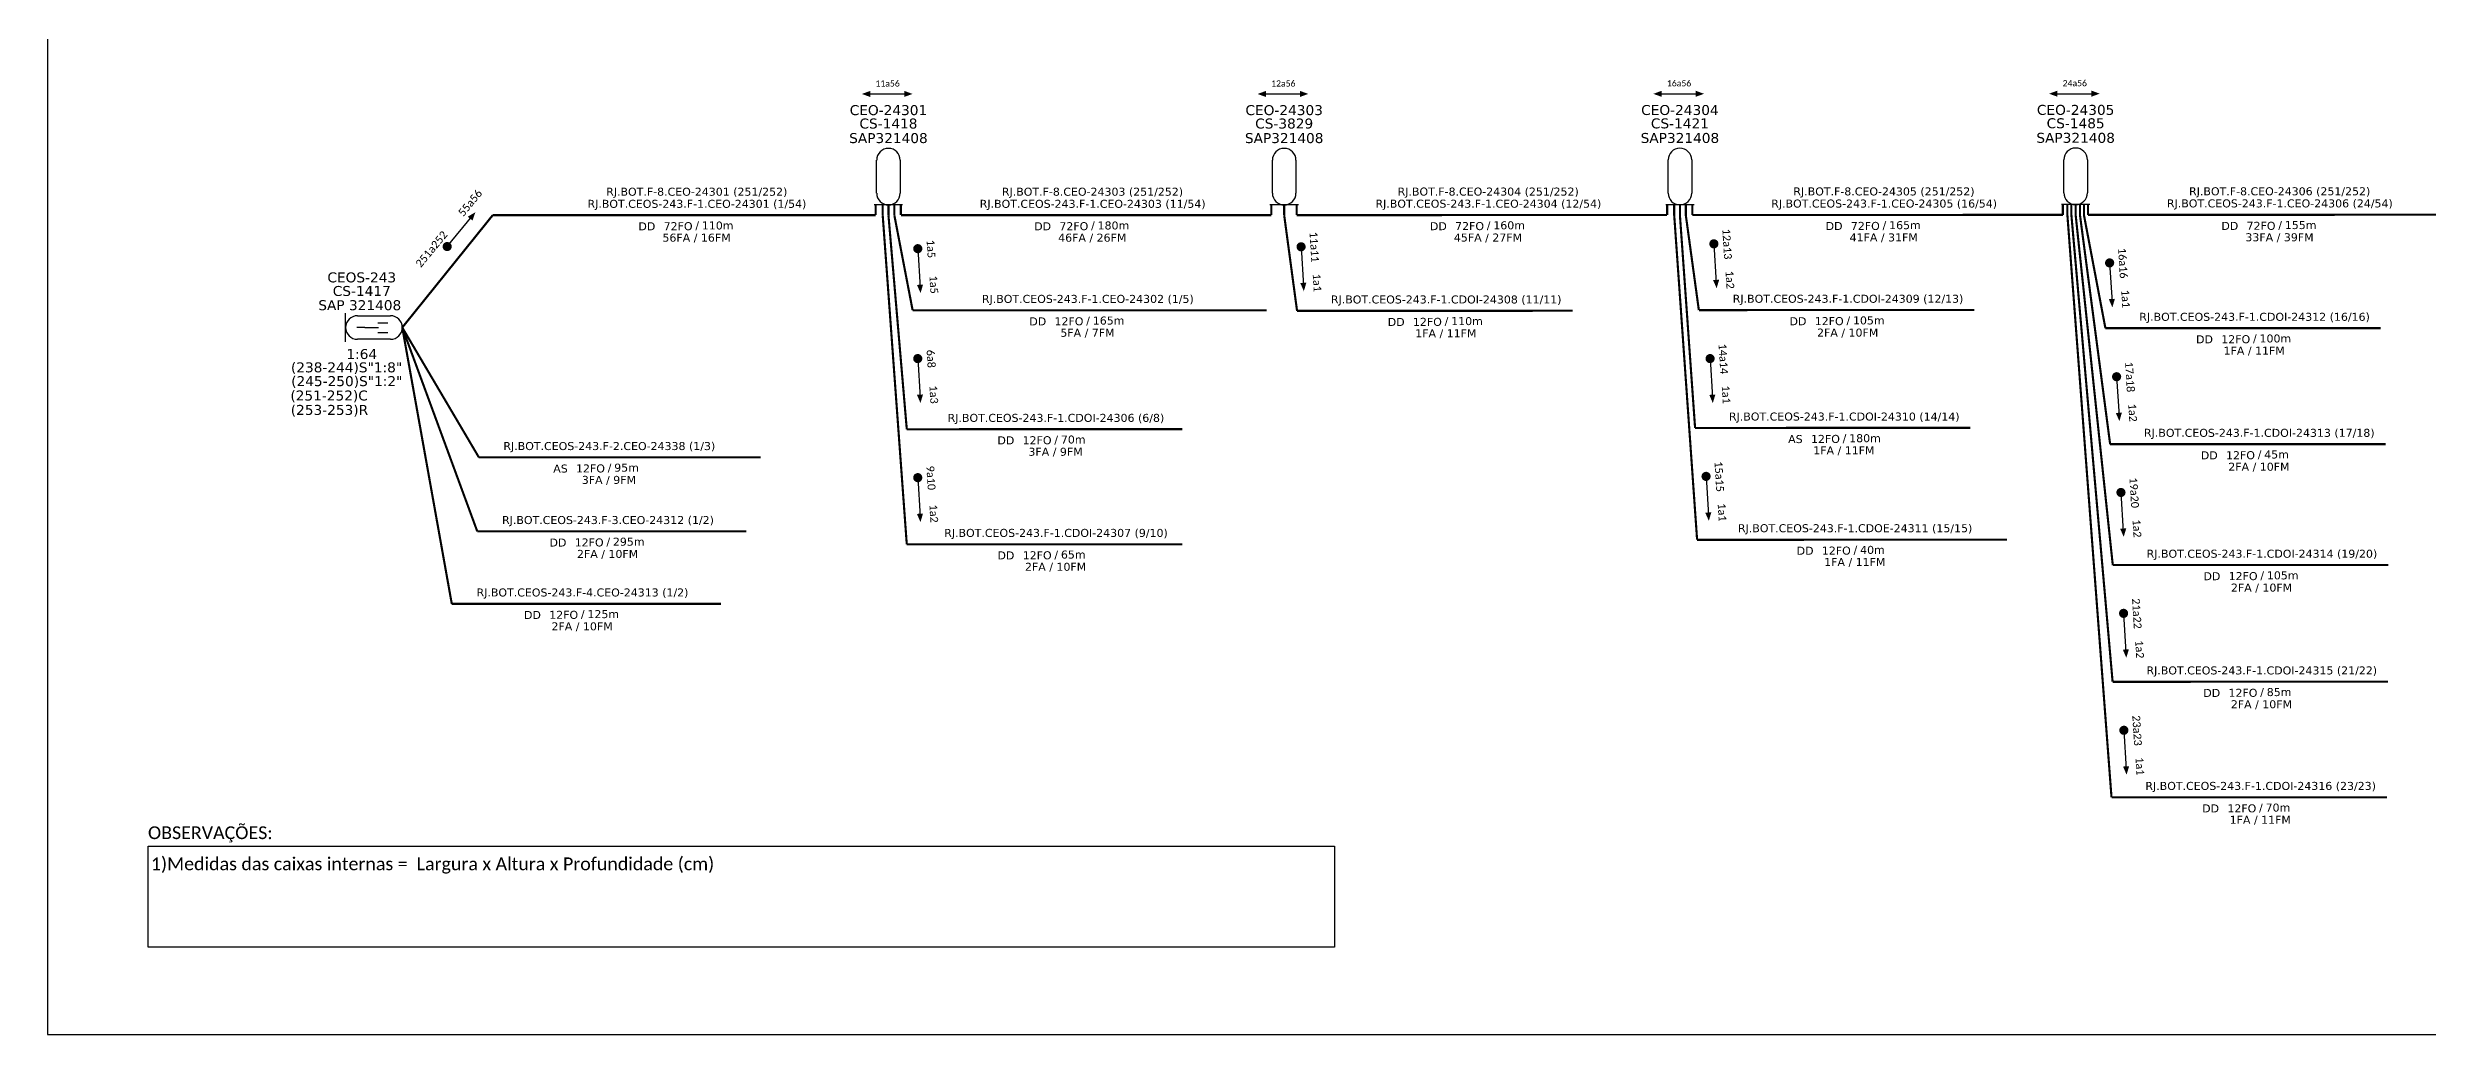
# Model space of a CAD drawing. Extents: x -4 to 837, y 1 to 595.
# Drawn here: x -4 to 554, y 1 to 233 of the extents above; entities that cross this region are included whole.
import ezdxf
from ezdxf.enums import TextEntityAlignment as Align

# ---------------------------------------------------------------- set-up
doc = ezdxf.new("R2010")
doc.units = 0
for name, color, linetype in [('20.4-CEOS', 1, 'Continuous'), ('CAP a instalar', 1, 'Continuous'), ('SETA', 7, 'Continuous'), ('UNIFILAR', 7, 'Continuous')]:
    doc.layers.add(name, color=color, linetype=linetype)
doc.layers.add('40.1-ETIQUETAS', color=1, linetype='Continuous', lineweight=20)
doc.styles.add('MtXpl_Calibri', font='calibri.ttf')
doc.styles.add('siredit', font='verdana.ttf')
doc.styles.add('WMF-Calibri0', font='calibri.ttf')
doc.linetypes.add('FENCELINE1', pattern='A,0.25,-0.1,[133,ltypeshp.shx,S=0.1,R=0,X=-0.1,Y=0],-0.1,1', length=1.45)

# ---------------------------------------------------------------- blocks, each defined once
blk = doc.blocks.new('ETIQUETA_RS5F')
at = {"layer": '40.1-ETIQUETAS', "color": 0, "style": 'siredit'}
blk.add_text('/', height=1.5, dxfattribs=at).set_placement((1.58, -1.95), align=Align.MIDDLE_RIGHT)
for tag, p in [('ETIQUETA_R_PRIMARIA', (1.21, 4.1)), ('ETIQUETA_R_SECUNDARIA', (1.21, 2.1)), ('F_ATIVAS/F_MORTAS', (1.14, -4.24))]:
    blk.add_attdef(tag, text='', height=1.5, dxfattribs=at).set_placement(p, align=Align.MIDDLE_CENTER)
for tag, p in [('TIPO_CABO', (-6.58, -2.12)), ('CAP_CABO', (0.4, -2.09))]:
    blk.add_attdef(tag, text='', height=1.5, dxfattribs=at).set_placement(p, align=Align.MIDDLE_RIGHT)
blk.add_attdef('METROS', text='', height=1.5, dxfattribs=at).set_placement((2.14, -1.95), align=Align.MIDDLE_LEFT)
for tag, p in [('FUSÃO_1', (0.85, -8.39)), ('FUSÃO_2', (0.85, -10.6)), ('FUSÃO_3', (0.85, -12.93)), ('FUSÃO_4', (0.85, -15.14)), ('FUSÃO_5', (0.85, -17.16))]:
    blk.add_attdef(tag, text='', height=1.5, dxfattribs=at).set_placement(p, align=Align.CENTER)
blk = doc.blocks.new('SAN')
at = {"layer": 'SETA'}
blk.add_lwpolyline([(-2.58, 0), (6.02, 0)], dxfattribs=at)
for points in [[(-2.1, -0.66), (-3.93, 0), (-2.1, 0.67)], [(5.33, 0.68), (7.16, 0.01), (5.33, -0.65)]]:
    blk.add_solid(points, dxfattribs=at)

msp = doc.modelspace()

# ---------------------------------------------------------------- linework, layer by layer
for p, q in [((-3.83, 595.26), (-3.83, 1.26)), ((-3.83, 1.26), (837.17, 1.26))]:
    msp.add_line(p, q)
at = {"color": 7, "const_width": 1.07}
msp.add_lwpolyline([(89.54, 185.69, 1), (90.22, 186.51, 1)], format="xyb", close=True, dxfattribs=at)
at = {"color": 7, "const_width": 1.07, "elevation": 1.07}
for points in [[(200.22, 186.14, 1), (200.28, 185.07, 1)], [(290.11, 186.58, 1), (290.18, 185.51, 1)], [(386.93, 187.28, 1), (386.99, 186.2, 1)], [(479.74, 182.8, 1), (479.8, 181.73, 1)]]:
    msp.add_lwpolyline(points, format="xyb", close=True, dxfattribs=at)
at = {"const_width": 1.07, "elevation": 1.07}
for points in [[(200.21, 160.36, 1), (200.27, 159.29, 1)], [(386.04, 160.35, 1), (386.1, 159.28, 1)], [(481.38, 156.1, 1), (481.44, 155.03, 1)], [(200.21, 132.42, 1), (200.27, 131.35, 1)], [(385.09, 132.72, 1), (385.15, 131.65, 1)], [(482.39, 128.94, 1), (482.46, 127.87, 1)], [(483.01, 100.58, 1), (483.08, 99.51, 1)], [(483.08, 73.15, 1), (483.14, 72.08, 1)]]:
    msp.add_lwpolyline(points, format="xyb", close=True, dxfattribs=at)
at = {"color": 0}
msp.add_lwpolyline([(19.73, 45.46), (297.98, 45.46), (297.98, 21.75), (19.73, 21.75)], close=True, dxfattribs=at)
at = {"layer": '20.4-CEOS', "color": 7}
for p, q in [((190.6, 198.63, 1.07), (190.6, 206.38, 1.07)), ((196.13, 206.38, 1.07), (196.13, 198.63, 1.07)), ((283.42, 198.63, 1.07), (283.42, 206.38, 1.07)), ((288.94, 206.38, 1.07), (288.94, 198.63, 1.07)), ((376.23, 198.66, 1.07), (376.23, 206.41, 1.07)), ((381.75, 206.41, 1.07), (381.75, 198.66, 1.07)), ((469.04, 198.7, 1.07), (469.04, 206.45, 1.07)), ((474.56, 206.45, 1.07), (474.56, 198.7, 1.07)), ((196.7, 195.87, 1.07), (190.04, 195.87, 1.07)), ((289.51, 195.87, 1.07), (282.85, 195.87, 1.07)), ((382.32, 195.9, 1.07), (375.66, 195.9, 1.07)), ((475.13, 195.93, 1.07), (468.47, 195.93, 1.07)), ((66.07, 163.78, 1.07), (66.07, 170.44, 1.07)), ((68.83, 169.87, 1.07), (76.59, 169.87, 1.07)), ((73.63, 168.21, 1.07), (75.98, 168.21, 1.07)), ((70.57, 167.11, 1.07), (68.71, 167.11, 1.07)), ((76.59, 164.35, 1.07), (68.83, 164.35, 1.07)), ((70.57, 167.11, 1.07), (73.77, 167.11, 1.07)), ((73.63, 165.91, 1.07), (75.98, 165.91, 1.07))]:
    msp.add_line(p, q, dxfattribs=at)
for centre, start, end in [((193.37, 206.38, 1.07), 0, 180), ((286.18, 206.38, 1.07), 0, 180), ((378.99, 206.41, 1.07), 0, 180), ((471.8, 206.45, 1.07), 0, 180), ((193.37, 198.63, 1.07), 180, 0), ((286.18, 198.63, 1.07), 180, 0), ((378.99, 198.66, 1.07), 180, 0), ((471.8, 198.7, 1.07), 180, 0)]:
    msp.add_arc(centre, 2.76, start, end, dxfattribs=at)
for centre, major_axis, start_param, end_param in [((68.83, 167.11, 1.07), (-1.95, 1.95), -0.785398, 2.356194), ((76.59, 167.11, 1.07), (1.95, 1.95), 3.926991, 7.068583)]:
    msp.add_ellipse(centre, major_axis=major_axis, ratio=1, start_param=start_param, end_param=end_param, dxfattribs=at)
at = {"layer": 'CAP a instalar', "color": 7, "linetype": 'FENCELINE1', "ltscale": 7, "const_width": 0.5, "elevation": 1.07}
for points in [[(190.37, 193.47), (190.37, 195.87)], [(378.99, 193.5), (378.99, 195.9)], [(97.32, 136.64), (79.35, 167.11)], [(97.25, 136.64), (163.38, 136.64)]]:
    msp.add_lwpolyline(points, dxfattribs=at)
at = {"layer": 'CAP a instalar', "color": 7, "ltscale": 7, "const_width": 0.5, "elevation": 1.07}
for points in [[(192.02, 193.47), (192.02, 195.87)], [(193.37, 193.47), (193.37, 195.87)], [(194.75, 193.47), (194.75, 195.87)], [(196.29, 193.47), (196.29, 195.87)], [(283.18, 193.47), (283.18, 195.87)], [(286.18, 193.47), (286.18, 195.87)], [(289.1, 193.47), (289.1, 195.87)], [(375.99, 193.5), (375.99, 195.9)], [(377.65, 193.5), (377.65, 195.9)], [(380.37, 193.5), (380.37, 195.9)], [(381.91, 193.5), (381.91, 195.9)], [(468.8, 193.54), (468.8, 195.93)], [(469.86, 193.54), (469.86, 195.93)], [(470.8, 193.54), (470.8, 195.93)], [(471.8, 193.54), (471.8, 195.93)], [(472.81, 193.54), (472.81, 195.93)], [(473.74, 193.54), (473.74, 195.93)], [(474.72, 193.54), (474.72, 195.93)], [(79.35, 167.11), (100.57, 193.47)], [(100.57, 193.47), (190.37, 193.47)], [(196.29, 193.47), (283.18, 193.47)], [(289.1, 193.47), (375.99, 193.5)], [(383.02, 117.35), (377.65, 193.5)], [(381.91, 193.5), (468.8, 193.54)], [(474.72, 193.54), (561.61, 193.57)], [(79.35, 167.11), (96.94, 119.28)], [(96.94, 119.28), (160.07, 119.28)], [(383.03, 117.29), (455.68, 117.35)]]:
    msp.add_lwpolyline(points, dxfattribs=at)
at = {"layer": 'CAP a instalar', "color": 8, "ltscale": 7, "const_width": 0.5, "elevation": 1.07}
for points in [[(197.67, 116.25), (192.02, 193.47)], [(197.67, 143.24), (193.37, 193.47)], [(199.04, 171.16), (194.75, 193.47)], [(289.2, 171.02), (286.18, 193.47)], [(383.43, 171.19), (380.37, 193.5)], [(480.21, 56.89), (469.86, 193.54)], [(480.47, 83.99), (470.8, 193.54)], [(480.51, 111.37), (471.8, 193.54)], [(479.89, 139.73), (472.81, 193.54)], [(478.78, 166.95), (473.74, 193.54)], [(199.04, 171.16), (282.04, 171.16)], [(289.2, 171.02), (353.8, 171.04)], [(383.43, 171.19), (448.03, 171.21)], [(90.96, 102.29), (79.35, 167.11)], [(478.78, 166.95), (543.37, 166.96)], [(197.67, 143.24), (262.26, 143.26)], [(479.89, 139.73), (544.48, 139.74)], [(197.67, 116.25), (262.26, 116.26)], [(480.51, 111.37), (545.1, 111.39)], [(90.96, 102.29), (154.09, 102.29)], [(480.47, 83.99), (545.07, 84.01)], [(480.21, 56.89), (544.8, 56.9)]]:
    msp.add_lwpolyline(points, dxfattribs=at)
at = {"layer": 'CAP a instalar', "color": 8, "linetype": 'FENCELINE1', "ltscale": 7, "const_width": 0.5, "elevation": 1.07}
for points in [[(382.55, 143.55), (378.99, 193.5)], [(382.55, 143.55), (447.14, 143.57)]]:
    msp.add_lwpolyline(points, dxfattribs=at)
at = {"layer": 'SETA'}
msp.add_lwpolyline([(89.88, 186.1), (95.74, 193.22)], dxfattribs=at)
msp.add_lwpolyline([(89.88, 186.1), (95.74, 193.22)], dxfattribs=at)
at = {"layer": 'SETA', "elevation": 1.07}
for points in [[(200.25, 185.61), (200.81, 176.41)], [(290.14, 186.05), (290.7, 176.84)], [(386.96, 186.74), (387.52, 177.54)], [(479.77, 182.26), (480.33, 173.06)], [(200.24, 159.83), (200.79, 150.62)], [(386.07, 159.81), (386.63, 150.61)], [(481.41, 155.57), (481.97, 146.36)], [(200.24, 131.89), (200.79, 122.68)], [(482.43, 128.41), (482.98, 119.2)], [(483.05, 100.05), (483.6, 90.84)], [(483.11, 72.61), (483.67, 63.41)]]:
    msp.add_lwpolyline(points, dxfattribs=at)
at = {"layer": 'SETA', "color": 7, "elevation": 1.07}
msp.add_lwpolyline([(385.12, 132.18), (385.68, 122.98)], dxfattribs=at)
at = {"layer": 'SETA'}
for points in [[(94.71, 193.11), (96.51, 194.17), (95.81, 192.2)], [(94.71, 193.11), (96.51, 194.17), (95.81, 192.2)], [(201.49, 177.19, 1.07), (200.9, 175.18, 1.07), (200.06, 177.1, 1.07)], [(291.38, 177.63, 1.07), (290.79, 175.62, 1.07), (289.96, 177.54, 1.07)], [(388.2, 178.32, 1.07), (387.6, 176.31, 1.07), (386.77, 178.23, 1.07)], [(481.01, 173.84, 1.07), (480.41, 171.83, 1.07), (479.58, 173.75, 1.07)], [(201.48, 151.4, 1.07), (200.88, 149.4, 1.07), (200.05, 151.32, 1.07)], [(387.31, 151.39, 1.07), (386.71, 149.39, 1.07), (385.88, 151.3, 1.07)], [(482.65, 147.15, 1.07), (482.06, 145.14, 1.07), (481.22, 147.06, 1.07)], [(201.48, 123.47, 1.07), (200.88, 121.46, 1.07), (200.05, 123.38, 1.07)], [(483.67, 119.99, 1.07), (483.07, 117.98, 1.07), (482.24, 119.9, 1.07)], [(484.29, 91.63, 1.07), (483.69, 89.62, 1.07), (482.86, 91.54, 1.07)], [(484.35, 64.19, 1.07), (483.75, 62.19, 1.07), (482.92, 64.11, 1.07)]]:
    msp.add_solid(points, dxfattribs=at)
at = {"layer": 'SETA', "color": 7}
msp.add_solid([(386.36, 123.76, 1.07), (385.77, 121.76, 1.07), (384.93, 123.67, 1.07)], dxfattribs=at)

# ---------------------------------------------------------------- block references
at = {"layer": '40.1-ETIQUETAS', "color": 7}
ref = msp.add_blockref('ETIQUETA_RS5F', (146.97, 193.5, 1.07), dxfattribs=dict(at, xscale=1.250991241187067, yscale=1.250991241187067, zscale=1.250991241187067))
ref.add_attrib('ETIQUETA_R_PRIMARIA', 'RJ.BOT.F-8.CEO-24301 (251/252)', dxfattribs={"color": 0, "height": 1.8765, "style": 'siredit'}).set_placement((148.41, 198.97, 1.07), align=Align.MIDDLE_CENTER)
ref.add_attrib('ETIQUETA_R_SECUNDARIA', 'RJ.BOT.CEOS-243.F-1.CEO-24301 (1/54)', dxfattribs={"color": 0, "height": 1.8765, "style": 'siredit'}).set_placement((148.45, 196.13, 1.07), align=Align.MIDDLE_CENTER)
ref.add_attrib('TIPO_CABO', 'DD', dxfattribs={"color": 0, "height": 1.876, "style": 'siredit'}).set_placement((138.69, 190.85, 1.07), align=Align.MIDDLE_RIGHT)
ref.add_attrib('CAP_CABO', '72FO', dxfattribs={"color": 0, "height": 1.876, "style": 'siredit'}).set_placement((147.43, 190.88, 1.07), align=Align.MIDDLE_RIGHT)
ref.add_attrib('METROS', '110m', dxfattribs={"color": 0, "height": 1.876, "style": 'siredit'}).set_placement((149.61, 191.05, 1.07), align=Align.MIDDLE_LEFT)
ref.add_attrib('F_ATIVAS/F_MORTAS', '56FA / 16FM', dxfattribs={"color": 0, "height": 1.8765, "style": 'siredit'}).set_placement((148.36, 188.19, 1.07), align=Align.MIDDLE_CENTER)
ref = msp.add_blockref('ETIQUETA_RS5F', (239.78, 193.5, 1.07), dxfattribs=dict(at, xscale=1.250991241187067, yscale=1.250991241187067, zscale=1.250991241187067))
ref.add_attrib('ETIQUETA_R_PRIMARIA', 'RJ.BOT.F-8.CEO-24303 (251/252)', dxfattribs={"color": 0, "height": 1.8765, "style": 'siredit'}).set_placement((241.22, 198.97, 1.07), align=Align.MIDDLE_CENTER)
ref.add_attrib('ETIQUETA_R_SECUNDARIA', 'RJ.BOT.CEOS-243.F-1.CEO-24303 (11/54)', dxfattribs={"color": 0, "height": 1.8765, "style": 'siredit'}).set_placement((241.26, 196.13, 1.07), align=Align.MIDDLE_CENTER)
ref.add_attrib('TIPO_CABO', 'DD', dxfattribs={"color": 0, "height": 1.876, "style": 'siredit'}).set_placement((231.51, 190.85, 1.07), align=Align.MIDDLE_RIGHT)
ref.add_attrib('CAP_CABO', '72FO', dxfattribs={"color": 0, "height": 1.876, "style": 'siredit'}).set_placement((240.24, 190.88, 1.07), align=Align.MIDDLE_RIGHT)
ref.add_attrib('METROS', '180m', dxfattribs={"color": 0, "height": 1.876, "style": 'siredit'}).set_placement((242.42, 191.05, 1.07), align=Align.MIDDLE_LEFT)
ref.add_attrib('F_ATIVAS/F_MORTAS', '46FA / 26FM', dxfattribs={"color": 0, "height": 1.8765, "style": 'siredit'}).set_placement((241.17, 188.19, 1.07), align=Align.MIDDLE_CENTER)
ref = msp.add_blockref('ETIQUETA_RS5F', (332.59, 193.53, 1.07), dxfattribs=dict(at, xscale=1.250991241187067, yscale=1.250991241187067, zscale=1.250991241187067))
ref.add_attrib('ETIQUETA_R_PRIMARIA', 'RJ.BOT.F-8.CEO-24304 (251/252)', dxfattribs={"color": 0, "height": 1.8765, "style": 'siredit'}).set_placement((334.03, 199, 1.07), align=Align.MIDDLE_CENTER)
ref.add_attrib('ETIQUETA_R_SECUNDARIA', 'RJ.BOT.CEOS-243.F-1.CEO-24304 (12/54)', dxfattribs={"color": 0, "height": 1.8765, "style": 'siredit'}).set_placement((334.07, 196.16, 1.07), align=Align.MIDDLE_CENTER)
ref.add_attrib('TIPO_CABO', 'DD', dxfattribs={"color": 0, "height": 1.876, "style": 'siredit'}).set_placement((324.32, 190.88, 1.07), align=Align.MIDDLE_RIGHT)
ref.add_attrib('CAP_CABO', '72FO', dxfattribs={"color": 0, "height": 1.876, "style": 'siredit'}).set_placement((333.05, 190.91, 1.07), align=Align.MIDDLE_RIGHT)
ref.add_attrib('METROS', '160m', dxfattribs={"color": 0, "height": 1.876, "style": 'siredit'}).set_placement((335.23, 191.09, 1.07), align=Align.MIDDLE_LEFT)
ref.add_attrib('F_ATIVAS/F_MORTAS', '45FA / 27FM', dxfattribs={"color": 0, "height": 1.8765, "style": 'siredit'}).set_placement((333.98, 188.22, 1.07), align=Align.MIDDLE_CENTER)
ref = msp.add_blockref('ETIQUETA_RS5F', (425.4, 193.56, 1.07), dxfattribs=dict(at, xscale=1.250991241187067, yscale=1.250991241187067, zscale=1.250991241187067))
ref.add_attrib('ETIQUETA_R_PRIMARIA', 'RJ.BOT.F-8.CEO-24305 (251/252)', dxfattribs={"color": 0, "height": 1.8765, "style": 'siredit'}).set_placement((426.84, 199.04, 1.07), align=Align.MIDDLE_CENTER)
ref.add_attrib('ETIQUETA_R_SECUNDARIA', 'RJ.BOT.CEOS-243.F-1.CEO-24305 (16/54)', dxfattribs={"color": 0, "height": 1.8765, "style": 'siredit'}).set_placement((426.88, 196.19, 1.07), align=Align.MIDDLE_CENTER)
ref.add_attrib('TIPO_CABO', 'DD', dxfattribs={"color": 0, "height": 1.876, "style": 'siredit'}).set_placement((417.13, 190.92, 1.07), align=Align.MIDDLE_RIGHT)
ref.add_attrib('CAP_CABO', '72FO', dxfattribs={"color": 0, "height": 1.876, "style": 'siredit'}).set_placement((425.86, 190.94, 1.07), align=Align.MIDDLE_RIGHT)
ref.add_attrib('METROS', '165m', dxfattribs={"color": 0, "height": 1.876, "style": 'siredit'}).set_placement((428.05, 191.12, 1.07), align=Align.MIDDLE_LEFT)
ref.add_attrib('F_ATIVAS/F_MORTAS', '41FA / 31FM', dxfattribs={"color": 0, "height": 1.8765, "style": 'siredit'}).set_placement((426.79, 188.25, 1.07), align=Align.MIDDLE_CENTER)
ref = msp.add_blockref('ETIQUETA_RS5F', (518.21, 193.59, 1.07), dxfattribs=dict(at, xscale=1.250991241187067, yscale=1.250991241187067, zscale=1.250991241187067))
ref.add_attrib('ETIQUETA_R_PRIMARIA', 'RJ.BOT.F-8.CEO-24306 (251/252)', dxfattribs={"color": 0, "height": 1.8765, "style": 'siredit'}).set_placement((519.65, 199.07, 1.07), align=Align.MIDDLE_CENTER)
ref.add_attrib('ETIQUETA_R_SECUNDARIA', 'RJ.BOT.CEOS-243.F-1.CEO-24306 (24/54)', dxfattribs={"color": 0, "height": 1.8765, "style": 'siredit'}).set_placement((519.69, 196.23, 1.07), align=Align.MIDDLE_CENTER)
ref.add_attrib('TIPO_CABO', 'DD', dxfattribs={"color": 0, "height": 1.876, "style": 'siredit'}).set_placement((509.94, 190.95, 1.07), align=Align.MIDDLE_RIGHT)
ref.add_attrib('CAP_CABO', '72FO', dxfattribs={"color": 0, "height": 1.876, "style": 'siredit'}).set_placement((518.67, 190.97, 1.07), align=Align.MIDDLE_RIGHT)
ref.add_attrib('METROS', '155m', dxfattribs={"color": 0, "height": 1.876, "style": 'siredit'}).set_placement((520.86, 191.15, 1.07), align=Align.MIDDLE_LEFT)
ref.add_attrib('F_ATIVAS/F_MORTAS', '33FA / 39FM', dxfattribs={"color": 0, "height": 1.8765, "style": 'siredit'}).set_placement((519.61, 188.28, 1.07), align=Align.MIDDLE_CENTER)
at = {"layer": '40.1-ETIQUETAS', "color": 8}
ref = msp.add_blockref('ETIQUETA_RS5F', (238.65, 171.19, 1.07), dxfattribs=dict(at, xscale=1.250991241187067, yscale=1.250991241187067, zscale=1.250991241187067))
ref.add_attrib('ETIQUETA_R_SECUNDARIA', 'RJ.BOT.CEOS-243.F-1.CEO-24302 (1/5)', dxfattribs={"color": 0, "height": 1.8765, "style": 'siredit'}).set_placement((240.13, 173.82, 1.07), align=Align.MIDDLE_CENTER)
ref.add_attrib('TIPO_CABO', 'DD', dxfattribs={"color": 0, "height": 1.876, "style": 'siredit'}).set_placement((230.37, 168.54, 1.07), align=Align.MIDDLE_RIGHT)
ref.add_attrib('CAP_CABO', '12FO', dxfattribs={"color": 0, "height": 1.876, "style": 'siredit'}).set_placement((239.1, 168.57, 1.07), align=Align.MIDDLE_RIGHT)
ref.add_attrib('METROS', '165m', dxfattribs={"color": 0, "height": 1.876, "style": 'siredit'}).set_placement((241.29, 168.74, 1.07), align=Align.MIDDLE_LEFT)
ref.add_attrib('F_ATIVAS/F_MORTAS', '5FA / 7FM', dxfattribs={"color": 0, "height": 1.876, "style": 'siredit'}).set_placement((240.04, 165.88, 1.07), align=Align.MIDDLE_CENTER)
ref = msp.add_blockref('ETIQUETA_RS5F', (322.7, 171.06, 1.07), dxfattribs=dict(at, xscale=1.250991241187067, yscale=1.250991241187067, zscale=1.250991241187067))
ref.add_attrib('ETIQUETA_R_SECUNDARIA', 'RJ.BOT.CEOS-243.F-1.CDOI-24308 (11/11)', dxfattribs={"color": 0, "height": 1.8765, "style": 'siredit'}).set_placement((324.18, 173.69, 1.07), align=Align.MIDDLE_CENTER)
ref.add_attrib('TIPO_CABO', 'DD', dxfattribs={"color": 0, "height": 1.876, "style": 'siredit'}).set_placement((314.43, 168.41, 1.07), align=Align.MIDDLE_RIGHT)
ref.add_attrib('CAP_CABO', '12FO', dxfattribs={"color": 0, "height": 1.876, "style": 'siredit'}).set_placement((323.16, 168.44, 1.07), align=Align.MIDDLE_RIGHT)
ref.add_attrib('METROS', '110m', dxfattribs={"color": 0, "height": 1.876, "style": 'siredit'}).set_placement((325.35, 168.61, 1.07), align=Align.MIDDLE_LEFT)
ref.add_attrib('F_ATIVAS/F_MORTAS', '1FA / 11FM', dxfattribs={"color": 0, "height": 1.876, "style": 'siredit'}).set_placement((324.09, 165.75, 1.07), align=Align.MIDDLE_CENTER)
ref = msp.add_blockref('ETIQUETA_RS5F', (416.94, 171.23, 1.07), dxfattribs=dict(at, xscale=1.250991241187067, yscale=1.250991241187067, zscale=1.250991241187067))
ref.add_attrib('ETIQUETA_R_SECUNDARIA', 'RJ.BOT.CEOS-243.F-1.CDOI-24309 (12/13)', dxfattribs={"color": 0, "height": 1.8765, "style": 'siredit'}).set_placement((418.42, 173.86, 1.07), align=Align.MIDDLE_CENTER)
ref.add_attrib('TIPO_CABO', 'DD', dxfattribs={"color": 0, "height": 1.876, "style": 'siredit'}).set_placement((408.66, 168.58, 1.07), align=Align.MIDDLE_RIGHT)
ref.add_attrib('CAP_CABO', '12FO', dxfattribs={"color": 0, "height": 1.876, "style": 'siredit'}).set_placement((417.39, 168.61, 1.07), align=Align.MIDDLE_RIGHT)
ref.add_attrib('METROS', '105m', dxfattribs={"color": 0, "height": 1.876, "style": 'siredit'}).set_placement((419.58, 168.78, 1.07), align=Align.MIDDLE_LEFT)
ref.add_attrib('F_ATIVAS/F_MORTAS', '2FA / 10FM', dxfattribs={"color": 0, "height": 1.876, "style": 'siredit'}).set_placement((418.33, 165.92, 1.07), align=Align.MIDDLE_CENTER)
ref = msp.add_blockref('ETIQUETA_RS5F', (512.28, 166.98, 1.07), dxfattribs=dict(at, xscale=1.250991241187067, yscale=1.250991241187067, zscale=1.250991241187067))
ref.add_attrib('ETIQUETA_R_SECUNDARIA', 'RJ.BOT.CEOS-243.F-1.CDOI-24312 (16/16)', dxfattribs={"color": 0, "height": 1.8765, "style": 'siredit'}).set_placement((513.76, 169.62, 1.07), align=Align.MIDDLE_CENTER)
ref.add_attrib('TIPO_CABO', 'DD', dxfattribs={"color": 0, "height": 1.876, "style": 'siredit'}).set_placement((504, 164.34, 1.07), align=Align.MIDDLE_RIGHT)
ref.add_attrib('CAP_CABO', '12FO', dxfattribs={"color": 0, "height": 1.876, "style": 'siredit'}).set_placement((512.74, 164.36, 1.07), align=Align.MIDDLE_RIGHT)
ref.add_attrib('METROS', '100m', dxfattribs={"color": 0, "height": 1.876, "style": 'siredit'}).set_placement((514.92, 164.54, 1.07), align=Align.MIDDLE_LEFT)
ref.add_attrib('F_ATIVAS/F_MORTAS', '1FA / 11FM', dxfattribs={"color": 0, "height": 1.876, "style": 'siredit'}).set_placement((513.67, 161.67, 1.07), align=Align.MIDDLE_CENTER)
ref = msp.add_blockref('ETIQUETA_RS5F', (231.17, 143.27, 1.07), dxfattribs=dict(at, xscale=1.250991241187067, yscale=1.250991241187067, zscale=1.250991241187067))
ref.add_attrib('ETIQUETA_R_SECUNDARIA', 'RJ.BOT.CEOS-243.F-1.CDOI-24306 (6/8)', dxfattribs={"color": 0, "height": 1.8765, "style": 'siredit'}).set_placement((232.65, 145.91, 1.07), align=Align.MIDDLE_CENTER)
ref.add_attrib('TIPO_CABO', 'DD', dxfattribs={"color": 0, "height": 1.876, "style": 'siredit'}).set_placement((222.89, 140.63, 1.07), align=Align.MIDDLE_RIGHT)
ref.add_attrib('CAP_CABO', '12FO', dxfattribs={"color": 0, "height": 1.876, "style": 'siredit'}).set_placement((231.62, 140.66, 1.07), align=Align.MIDDLE_RIGHT)
ref.add_attrib('METROS', '70m', dxfattribs={"color": 0, "height": 1.876, "style": 'siredit'}).set_placement((233.81, 140.83, 1.07), align=Align.MIDDLE_LEFT)
ref.add_attrib('F_ATIVAS/F_MORTAS', '3FA / 9FM', dxfattribs={"color": 0, "height": 1.876, "style": 'siredit'}).set_placement((232.56, 137.96, 1.07), align=Align.MIDDLE_CENTER)
ref = msp.add_blockref('ETIQUETA_RS5F', (416.05, 143.59, 1.07), dxfattribs=dict(at, xscale=1.250991241187067, yscale=1.250991241187067, zscale=1.250991241187067))
ref.add_attrib('ETIQUETA_R_SECUNDARIA', 'RJ.BOT.CEOS-243.F-1.CDOI-24310 (14/14)', dxfattribs={"color": 0, "height": 1.8765, "style": 'siredit'}).set_placement((417.53, 146.22, 1.07), align=Align.MIDDLE_CENTER)
ref.add_attrib('TIPO_CABO', 'AS', dxfattribs={"color": 0, "height": 1.876, "style": 'siredit'}).set_placement((407.77, 140.94, 1.07), align=Align.MIDDLE_RIGHT)
ref.add_attrib('CAP_CABO', '12FO', dxfattribs={"color": 0, "height": 1.876, "style": 'siredit'}).set_placement((416.51, 140.97, 1.07), align=Align.MIDDLE_RIGHT)
ref.add_attrib('METROS', '180m', dxfattribs={"color": 0, "height": 1.876, "style": 'siredit'}).set_placement((418.69, 141.14, 1.07), align=Align.MIDDLE_LEFT)
ref.add_attrib('F_ATIVAS/F_MORTAS', '1FA / 11FM', dxfattribs={"color": 0, "height": 1.876, "style": 'siredit'}).set_placement((417.44, 138.28, 1.07), align=Align.MIDDLE_CENTER)
at = {"layer": '40.1-ETIQUETAS', "color": 7}
ref = msp.add_blockref('ETIQUETA_RS5F', (126.42, 136.67, 1.07), dxfattribs=dict(at, xscale=1.250991241187067, yscale=1.250991241187067, zscale=1.250991241187067))
ref.add_attrib('ETIQUETA_R_SECUNDARIA', 'RJ.BOT.CEOS-243.F-2.CEO-24338 (1/3)', dxfattribs={"color": 0, "height": 1.8765, "style": 'siredit'}).set_placement((127.9, 139.3, 1.07), align=Align.MIDDLE_CENTER)
ref.add_attrib('TIPO_CABO', 'AS', dxfattribs={"color": 0, "height": 1.876, "style": 'siredit'}).set_placement((118.15, 134.02, 1.07), align=Align.MIDDLE_RIGHT)
ref.add_attrib('CAP_CABO', '12FO', dxfattribs={"color": 0, "height": 1.876, "style": 'siredit'}).set_placement((126.88, 134.05, 1.07), align=Align.MIDDLE_RIGHT)
ref.add_attrib('METROS', '95m', dxfattribs={"color": 0, "height": 1.876, "style": 'siredit'}).set_placement((129.06, 134.23, 1.07), align=Align.MIDDLE_LEFT)
ref.add_attrib('F_ATIVAS/F_MORTAS', '3FA / 9FM', dxfattribs={"color": 0, "height": 1.876, "style": 'siredit'}).set_placement((127.81, 131.36, 1.07), align=Align.MIDDLE_CENTER)
at = {"layer": '40.1-ETIQUETAS', "color": 8}
ref = msp.add_blockref('ETIQUETA_RS5F', (513.39, 139.76, 1.07), dxfattribs=dict(at, xscale=1.250991241187067, yscale=1.250991241187067, zscale=1.250991241187067))
ref.add_attrib('ETIQUETA_R_SECUNDARIA', 'RJ.BOT.CEOS-243.F-1.CDOI-24313 (17/18)', dxfattribs={"color": 0, "height": 1.8765, "style": 'siredit'}).set_placement((514.87, 142.4, 1.07), align=Align.MIDDLE_CENTER)
ref.add_attrib('TIPO_CABO', 'DD', dxfattribs={"color": 0, "height": 1.876, "style": 'siredit'}).set_placement((505.12, 137.12, 1.07), align=Align.MIDDLE_RIGHT)
ref.add_attrib('CAP_CABO', '12FO', dxfattribs={"color": 0, "height": 1.876, "style": 'siredit'}).set_placement((513.85, 137.15, 1.07), align=Align.MIDDLE_RIGHT)
ref.add_attrib('METROS', '45m', dxfattribs={"color": 0, "height": 1.876, "style": 'siredit'}).set_placement((516.03, 137.32, 1.07), align=Align.MIDDLE_LEFT)
ref.add_attrib('F_ATIVAS/F_MORTAS', '2FA / 10FM', dxfattribs={"color": 0, "height": 1.876, "style": 'siredit'}).set_placement((514.78, 134.45, 1.07), align=Align.MIDDLE_CENTER)
at = {"layer": '40.1-ETIQUETAS', "color": 7}
ref = msp.add_blockref('ETIQUETA_RS5F', (126.11, 119.3, 1.07), dxfattribs=dict(at, xscale=1.250991241187067, yscale=1.250991241187067, zscale=1.250991241187067))
ref.add_attrib('ETIQUETA_R_SECUNDARIA', 'RJ.BOT.CEOS-243.F-3.CEO-24312 (1/2)', dxfattribs={"color": 0, "height": 1.8765, "style": 'siredit'}).set_placement((127.59, 121.94, 1.07), align=Align.MIDDLE_CENTER)
ref.add_attrib('TIPO_CABO', 'DD', dxfattribs={"color": 0, "height": 1.876, "style": 'siredit'}).set_placement((117.84, 116.66, 1.07), align=Align.MIDDLE_RIGHT)
ref.add_attrib('CAP_CABO', '12FO', dxfattribs={"color": 0, "height": 1.876, "style": 'siredit'}).set_placement((126.57, 116.69, 1.07), align=Align.MIDDLE_RIGHT)
ref.add_attrib('METROS', '295m', dxfattribs={"color": 0, "height": 1.876, "style": 'siredit'}).set_placement((128.75, 116.86, 1.07), align=Align.MIDDLE_LEFT)
ref.add_attrib('F_ATIVAS/F_MORTAS', '2FA / 10FM', dxfattribs={"color": 0, "height": 1.876, "style": 'siredit'}).set_placement((127.5, 113.99, 1.07), align=Align.MIDDLE_CENTER)
at = {"layer": '40.1-ETIQUETAS', "color": 8}
ref = msp.add_blockref('ETIQUETA_RS5F', (231.18, 116.28, 1.07), dxfattribs=dict(at, xscale=1.250991241187067, yscale=1.250991241187067, zscale=1.250991241187067))
ref.add_attrib('ETIQUETA_R_SECUNDARIA', 'RJ.BOT.CEOS-243.F-1.CDOI-24307 (9/10)', dxfattribs={"color": 0, "height": 1.8765, "style": 'siredit'}).set_placement((232.66, 118.92, 1.07), align=Align.MIDDLE_CENTER)
ref.add_attrib('TIPO_CABO', 'DD', dxfattribs={"color": 0, "height": 1.876, "style": 'siredit'}).set_placement((222.9, 113.64, 1.07), align=Align.MIDDLE_RIGHT)
ref.add_attrib('CAP_CABO', '12FO', dxfattribs={"color": 0, "height": 1.876, "style": 'siredit'}).set_placement((231.64, 113.67, 1.07), align=Align.MIDDLE_RIGHT)
ref.add_attrib('METROS', '65m', dxfattribs={"color": 0, "height": 1.876, "style": 'siredit'}).set_placement((233.82, 113.84, 1.07), align=Align.MIDDLE_LEFT)
ref.add_attrib('F_ATIVAS/F_MORTAS', '2FA / 10FM', dxfattribs={"color": 0, "height": 1.876, "style": 'siredit'}).set_placement((232.57, 110.97, 1.07), align=Align.MIDDLE_CENTER)
at = {"layer": '40.1-ETIQUETAS', "color": 7}
ref = msp.add_blockref('ETIQUETA_RS5F', (418.6, 117.39, 1.07), dxfattribs=dict(at, xscale=1.250991241187067, yscale=1.250991241187067, zscale=1.250991241187067))
ref.add_attrib('ETIQUETA_R_SECUNDARIA', 'RJ.BOT.CEOS-243.F-1.CDOE-24311 (15/15)', dxfattribs={"color": 0, "height": 1.8765, "style": 'siredit'}).set_placement((420.08, 120.02, 1.07), align=Align.MIDDLE_CENTER)
ref.add_attrib('TIPO_CABO', 'DD', dxfattribs={"color": 0, "height": 1.876, "style": 'siredit'}).set_placement((410.33, 114.74, 1.07), align=Align.MIDDLE_RIGHT)
ref.add_attrib('CAP_CABO', '12FO', dxfattribs={"color": 0, "height": 1.876, "style": 'siredit'}).set_placement((419.06, 114.77, 1.07), align=Align.MIDDLE_RIGHT)
ref.add_attrib('METROS', '40m', dxfattribs={"color": 0, "height": 1.876, "style": 'siredit'}).set_placement((421.25, 114.94, 1.07), align=Align.MIDDLE_LEFT)
ref.add_attrib('F_ATIVAS/F_MORTAS', '1FA / 11FM', dxfattribs={"color": 0, "height": 1.876, "style": 'siredit'}).set_placement((420, 112.08, 1.07), align=Align.MIDDLE_CENTER)
at = {"layer": '40.1-ETIQUETAS', "color": 8}
ref = msp.add_blockref('ETIQUETA_RS5F', (514.01, 111.4, 1.07), dxfattribs=dict(at, xscale=1.250991241187067, yscale=1.250991241187067, zscale=1.250991241187067))
ref.add_attrib('ETIQUETA_R_SECUNDARIA', 'RJ.BOT.CEOS-243.F-1.CDOI-24314 (19/20)', dxfattribs={"color": 0, "height": 1.8765, "style": 'siredit'}).set_placement((515.49, 114.04, 1.07), align=Align.MIDDLE_CENTER)
ref.add_attrib('TIPO_CABO', 'DD', dxfattribs={"color": 0, "height": 1.876, "style": 'siredit'}).set_placement((505.74, 108.76, 1.07), align=Align.MIDDLE_RIGHT)
ref.add_attrib('CAP_CABO', '12FO', dxfattribs={"color": 0, "height": 1.876, "style": 'siredit'}).set_placement((514.47, 108.79, 1.07), align=Align.MIDDLE_RIGHT)
ref.add_attrib('METROS', '105m', dxfattribs={"color": 0, "height": 1.876, "style": 'siredit'}).set_placement((516.65, 108.96, 1.07), align=Align.MIDDLE_LEFT)
ref.add_attrib('F_ATIVAS/F_MORTAS', '2FA / 10FM', dxfattribs={"color": 0, "height": 1.876, "style": 'siredit'}).set_placement((515.4, 106.09, 1.07), align=Align.MIDDLE_CENTER)
ref = msp.add_blockref('ETIQUETA_RS5F', (120.13, 102.31, 1.07), dxfattribs=dict(at, xscale=1.250991241187067, yscale=1.250991241187067, zscale=1.250991241187067))
ref.add_attrib('ETIQUETA_R_SECUNDARIA', 'RJ.BOT.CEOS-243.F-4.CEO-24313 (1/2)', dxfattribs={"color": 0, "height": 1.8765, "style": 'siredit'}).set_placement((121.61, 104.95, 1.07), align=Align.MIDDLE_CENTER)
ref.add_attrib('TIPO_CABO', 'DD', dxfattribs={"color": 0, "height": 1.876, "style": 'siredit'}).set_placement((111.86, 99.67, 1.07), align=Align.MIDDLE_RIGHT)
ref.add_attrib('CAP_CABO', '12FO', dxfattribs={"color": 0, "height": 1.876, "style": 'siredit'}).set_placement((120.59, 99.7, 1.07), align=Align.MIDDLE_RIGHT)
ref.add_attrib('METROS', '125m', dxfattribs={"color": 0, "height": 1.876, "style": 'siredit'}).set_placement((122.78, 99.87, 1.07), align=Align.MIDDLE_LEFT)
ref.add_attrib('F_ATIVAS/F_MORTAS', '2FA / 10FM', dxfattribs={"color": 0, "height": 1.876, "style": 'siredit'}).set_placement((121.52, 97, 1.07), align=Align.MIDDLE_CENTER)
ref = msp.add_blockref('ETIQUETA_RS5F', (513.97, 84.03, 1.07), dxfattribs=dict(at, xscale=1.250991241187067, yscale=1.250991241187067, zscale=1.250991241187067))
ref.add_attrib('ETIQUETA_R_SECUNDARIA', 'RJ.BOT.CEOS-243.F-1.CDOI-24315 (21/22)', dxfattribs={"color": 0, "height": 1.8765, "style": 'siredit'}).set_placement((515.45, 86.66, 1.07), align=Align.MIDDLE_CENTER)
ref.add_attrib('TIPO_CABO', 'DD', dxfattribs={"color": 0, "height": 1.876, "style": 'siredit'}).set_placement((505.7, 81.38, 1.07), align=Align.MIDDLE_RIGHT)
ref.add_attrib('CAP_CABO', '12FO', dxfattribs={"color": 0, "height": 1.876, "style": 'siredit'}).set_placement((514.43, 81.41, 1.07), align=Align.MIDDLE_RIGHT)
ref.add_attrib('METROS', '85m', dxfattribs={"color": 0, "height": 1.876, "style": 'siredit'}).set_placement((516.62, 81.58, 1.07), align=Align.MIDDLE_LEFT)
ref.add_attrib('F_ATIVAS/F_MORTAS', '2FA / 10FM', dxfattribs={"color": 0, "height": 1.876, "style": 'siredit'}).set_placement((515.37, 78.72, 1.07), align=Align.MIDDLE_CENTER)
ref = msp.add_blockref('ETIQUETA_RS5F', (513.71, 56.92, 1.07), dxfattribs=dict(at, xscale=1.250991241187067, yscale=1.250991241187067, zscale=1.250991241187067))
ref.add_attrib('ETIQUETA_R_SECUNDARIA', 'RJ.BOT.CEOS-243.F-1.CDOI-24316 (23/23)', dxfattribs={"color": 0, "height": 1.8765, "style": 'siredit'}).set_placement((515.19, 59.56, 1.07), align=Align.MIDDLE_CENTER)
ref.add_attrib('TIPO_CABO', 'DD', dxfattribs={"color": 0, "height": 1.876, "style": 'siredit'}).set_placement((505.43, 54.28, 1.07), align=Align.MIDDLE_RIGHT)
ref.add_attrib('CAP_CABO', '12FO', dxfattribs={"color": 0, "height": 1.876, "style": 'siredit'}).set_placement((514.17, 54.3, 1.07), align=Align.MIDDLE_RIGHT)
ref.add_attrib('METROS', '70m', dxfattribs={"color": 0, "height": 1.876, "style": 'siredit'}).set_placement((516.35, 54.48, 1.07), align=Align.MIDDLE_LEFT)
ref.add_attrib('F_ATIVAS/F_MORTAS', '1FA / 11FM', dxfattribs={"color": 0, "height": 1.876, "style": 'siredit'}).set_placement((515.1, 51.61, 1.07), align=Align.MIDDLE_CENTER)
at = {"layer": 'UNIFILAR', "color": 7, "lineweight": -3, "xscale": 1.072523368720134, "yscale": 1.072523368720134, "zscale": 1.072523368720134}
for p in [(191.35, 221.9, 1.07), (284.16, 221.9, 1.07), (376.97, 221.93, 1.07), (469.78, 221.96, 1.07)]:
    msp.add_blockref('SAN', p, dxfattribs=at)

# ---------------------------------------------------------------- texts
for s, style, p in [('OBSERVAÇÕES:', 'WMF-Calibri0', (19.71, 47.08)), ('1)Medidas das caixas internas =  Largura x Altura x Profundidade (cm)', 'MtXpl_Calibri', (20.4, 39.78))]:
    msp.add_text(s, height=3, dxfattribs=dict(style=style)).set_placement(p)
at = {"color": 7, "char_height": 1.4586, "width": 27.1979, "attachment_point": 5}
for s, insert in [('\\C7;\\fCalibri|b0|i0|c0|p34;11a56', (193.17, 224.36, 1.07)), ('\\C7;\\fCalibri|b0|i0|c0|p34;12a56', (285.98, 224.36, 1.07)), ('\\C7;\\fCalibri|b0|i0|c0|p34;16a56', (378.79, 224.4, 1.07)), ('\\C7;\\fCalibri|b0|i0|c0|p34;24a56', (471.6, 224.43, 1.07))]:
    msp.add_mtext(s, dxfattribs=dict(at, insert=insert))
at = {"color": 0, "char_height": 1.8348, "width": 27.1979, "attachment_point": 5}
for s, insert, rotation in [('\\C7;\\fCalibri|b0|i0|c0|p34;55a56', (95.26, 196.34), 50.528), ('{\\fCalibri|b0|i0|c0|p34;\\C7;251a252}', (86.21, 185.5), 50.528), ('\\C7;\\fCalibri|b0|i0|c0|p34;16a16', (482.87, 182.2, 1.07), 273.4639), ('\\C7;\\fCalibri|b0|i0|c0|p34;1a5', (204.01, 177.17, 1.07), 273.4639), ('{\\fCalibri|b0|i0|c0|p34;\\C7;1a1}', (293.9, 177.61, 1.07), 273.4639), ('\\C7;\\fCalibri|b0|i0|c0|p34;1a2', (390.72, 178.3, 1.07), 273.4639), ('\\C7;\\fCalibri|b0|i0|c0|p34;1a1', (483.53, 173.82, 1.07), 273.4639), ('\\C7;\\fCalibri|b0|i0|c0|p34;14a14', (389.17, 159.75, 1.07), 273.4639), ('\\C7;\\fCalibri|b0|i0|c0|p34;6a8', (203.34, 159.77, 1.07), 273.4639), ('\\C7;\\fCalibri|b0|i0|c0|p34;17a18', (484.51, 155.51, 1.07), 273.4639), ('\\C7;\\fCalibri|b0|i0|c0|p34;1a3', (204, 151.38, 1.07), 273.4639), ('\\C7;\\fCalibri|b0|i0|c0|p34;1a1', (389.83, 151.37, 1.07), 273.4639), ('\\C7;\\fCalibri|b0|i0|c0|p34;1a2', (485.17, 147.12, 1.07), 273.4639), ('\\C7;\\fCalibri|b0|i0|c0|p34;9a10', (203.34, 131.83, 1.07), 273.4639), ('\\C7;\\fCalibri|b0|i0|c0|p34;19a20', (485.53, 128.35, 1.07), 273.4639), ('\\C7;\\fCalibri|b0|i0|c0|p34;1a2', (204, 123.45, 1.07), 273.4639), ('\\C7;\\fCalibri|b0|i0|c0|p34;1a2', (486.18, 119.97, 1.07), 273.4639), ('\\C7;\\fCalibri|b0|i0|c0|p34;21a22', (486.15, 99.99, 1.07), 273.4639), ('\\C7;\\fCalibri|b0|i0|c0|p34;1a2', (486.8, 91.61, 1.07), 273.4639), ('\\C7;\\fCalibri|b0|i0|c0|p34;23a23', (486.21, 72.56, 1.07), 273.4639), ('\\C7;\\fCalibri|b0|i0|c0|p34;1a1', (486.87, 64.17, 1.07), 273.4639)]:
    msp.add_mtext(s, dxfattribs=dict(at, insert=insert, rotation=rotation))
at = {"color": 7, "char_height": 1.8348, "width": 27.1979, "attachment_point": 5, "rotation": 273.4639}
for s, insert in [('\\C7;\\fCalibri|b0|i0|c0|p34;12a13', (390.06, 186.68, 1.07)), ('\\C7;\\fCalibri|b0|i0|c0|p34;1a5', (203.35, 185.55, 1.07)), ('\\C7;\\fCalibri|b0|i0|c0|p34;11a11', (293.25, 185.99, 1.07)), ('\\C7;\\fCalibri|b0|i0|c0|p34;15a15', (388.22, 132.13, 1.07)), ('\\C7;\\fCalibri|b0|i0|c0|p34;1a1', (388.88, 123.74, 1.07))]:
    msp.add_mtext(s, dxfattribs=dict(at, insert=insert))
at = {"layer": '20.4-CEOS', "color": 7, "style": 'siredit'}
for s, height, p in [('CEOS-243', 2.341, (69.85, 180.04, 1.07)), ('SAP 321408', 2.341, (69.38, 173.52, 1.07)), ('CS-1417', 2.341, (69.85, 176.85, 1.07)), ('1:64', 2.341, (69.85, 162.06, 1.07)), ('(238-244)S"1:8"', 2.3409, (66.28, 158.93, 1.07)), ('(251-252)C', 2.341, (62.19, 152.33, 1.07)), ('(253-253)R', 2.341, (62.27, 148.95, 1.07))]:
    msp.add_text(s, height=height, dxfattribs=at).set_placement(p, align=Align.TOP_CENTER)
for tag, text, height, p in [('CEO-24301', 'CEOSXXX', 2.341, (193.37, 219.28, 1.07)), ('CEO-24303', 'CEOSXXX', 2.341, (286.18, 219.28, 1.07)), ('CEO-24304', 'CEOSXXX', 2.341, (378.99, 219.31, 1.07)), ('CEO-24305', 'CEOSXXX', 2.341, (471.8, 219.34, 1.07)), ('SAP321408', '', 2.34, (193.37, 212.72, 1.07)), ('CS-1418', '', 2.34, (193.37, 216.14, 1.07)), ('SAP321408', '', 2.34, (286.18, 212.72, 1.07)), ('CS-3829', '', 2.34, (286.18, 216.14, 1.07)), ('SAP321408', '', 2.34, (378.99, 212.75, 1.07)), ('CS-1421', '', 2.34, (378.99, 216.17, 1.07)), ('SAP321408', '', 2.34, (471.8, 212.78, 1.07)), ('CS-1485', '', 2.34, (471.8, 216.2, 1.07)), ('(245-250)S"1:2"', '(xx-xx)C', 2.341, (66.34, 155.7, 1.07))]:
    msp.add_attdef(tag, text=text, height=height, dxfattribs=at).set_placement(p, align=Align.TOP_CENTER)

doc.saveas('drawing.dxf')
